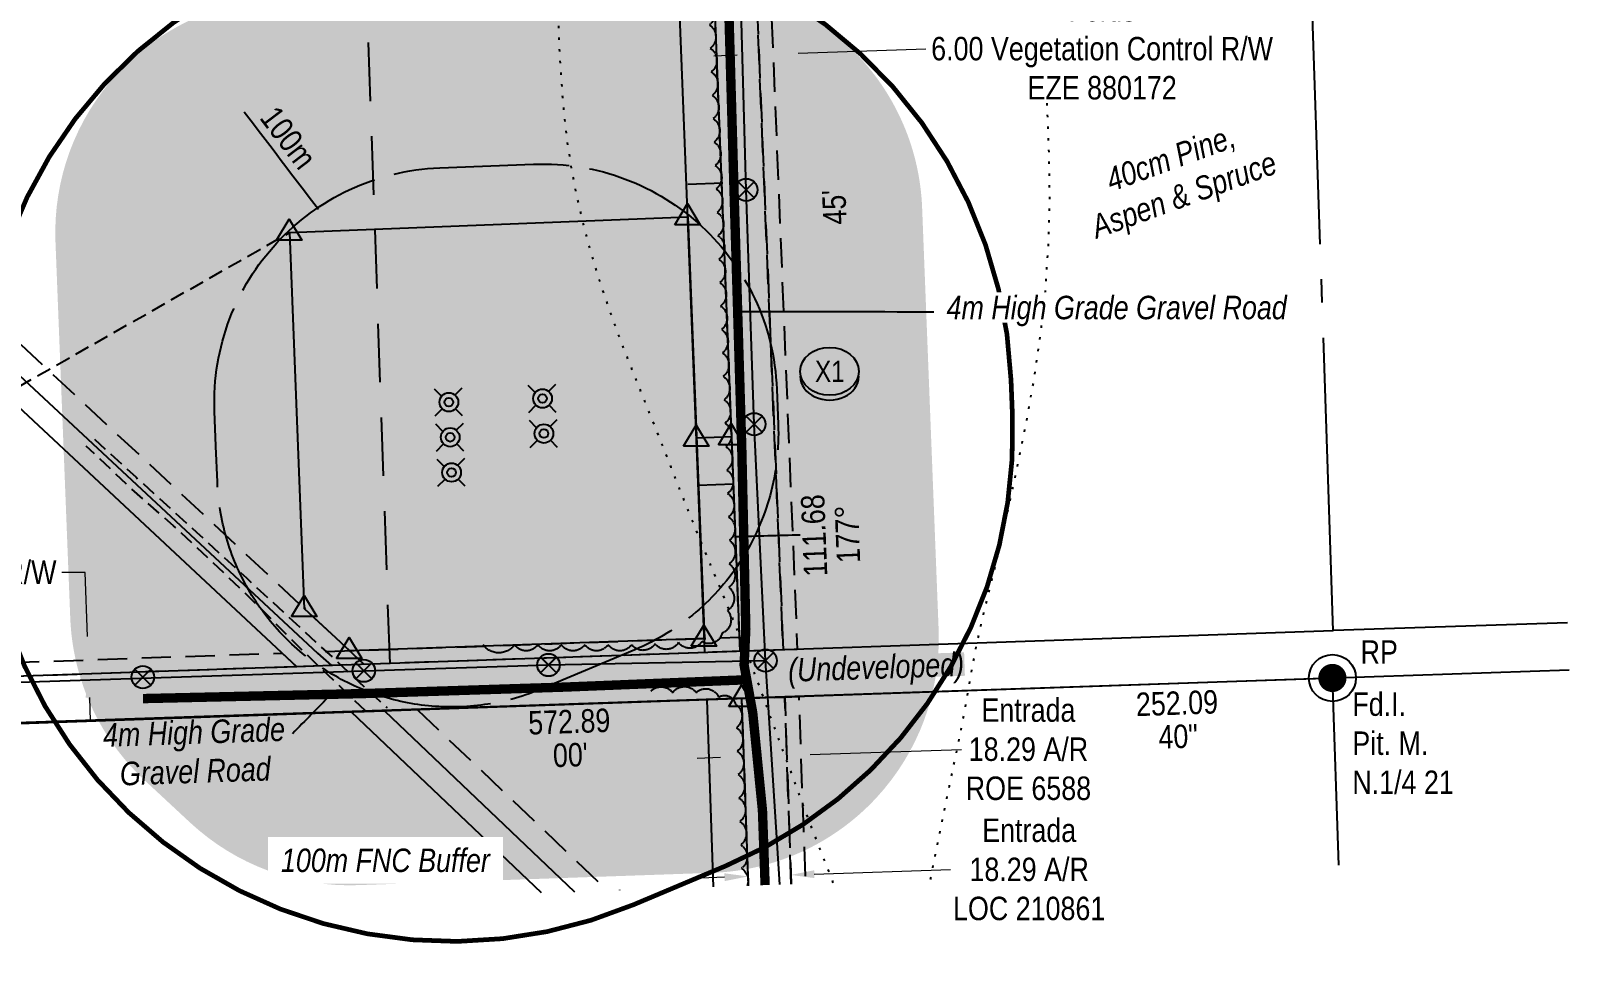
# Model space of a CAD drawing. Extents: x 646312 to 648602, y 5834187 to 5835949.
# Drawn here: x 647945 to 648602, y 5834288 to 5834686 of the extents above; entities that cross this region are included whole.
import ezdxf
from ezdxf.enums import TextEntityAlignment as Align

# ---------------------------------------------------------------- set-up
doc = ezdxf.new("R2010")
doc.units = 0
doc.header["$LTSCALE"] = 5
doc.header["$PDSIZE"] = 0.5
for name, pattern in [('0', [1, 1, 0]), ('foc-ACCESSROAD', [3.75, 2.5, -1.25]), ('foc-BUFFER', [16.75, 15, -1.75]), ('foc-DOT', [1, 0.2, -0.8]), ('foc-FLOWLINE', [3.75, 2.5, -1.25]), ('foc-LSD', [8, 5, -3]), ('foc-QUARTERLINE', [33, 25, -3, 2, -3]), ('foc-TIELINE', [1.875, 1.25, -0.625]), ('POWERLINE5', [7.8, 2.4, -0.6, 0.6, -0.6, 0.6, -0.6, 2.4]), ('UG_PIPE', [1.875, 1.25, -0.625])]:
    doc.linetypes.add(name, pattern=pattern)
doc.layers.get('Defpoints').update_dxf_attribs({"color": 9})
for name, color, linetype in [('35', 37, 'Continuous'), ('AB_SEC_N83UTMz11', 7, 'Continuous'), ('AS-DRILL', 8, 'foc-DOT'), ('AS-PIPE-UG', 44, 'UG_PIPE'), ('AS-POWER', 104, 'foc-POWER'), ('AS-POWER-EXISTING', 72, 'POWERLINE5'), ('AS-ROADS', 254, 'Continuous'), ('AUX-BUFFER', 7, 'foc-BUFFER'), ('C-RW', 13, 'Continuous'), ('F-AR', 190, 'foc-ACCESSROAD'), ('F-EZE', 190, 'foc-FLOWLINE'), ('F-FLOWLINE', 190, 'foc-FLOWLINE'), ('F-RW', 190, 'Continuous'), ('F-WS', 190, 'foc-ACCESSROAD'), ('L-BD', 7, 'Continuous'), ('L-MON', 1, 'Continuous'), ('L-SEC', 7, 'Continuous'), ('L-SECQ', 8, 'foc-QUARTERLINE'), ('L-SECTION-LSD', 7, 'foc-LSD'), ('L-TIE', 7, 'foc-TIELINE'), ('P-BUFFER-H 30m', 51, 'Continuous'), ('P-BUFFER-T', 40, 'Continuous'), ('P-CROSSINGS', 250, 'Continuous'), ('P-LTO', 14, 'Continuous'), ('P-PROPOSED', 10, 'Continuous'), ('P-PROPOSED-H', 21, 'Continuous'), ('P-WORKAREA', 113, 'Continuous'), ('T-BUSH', 110, '0'), ('T-BUSH-T', 110, 'Continuous')]:
    doc.layers.add(name, color=color, linetype=linetype)
for name, color, linetype, lineweight in [('F-AR-T', 190, 'Continuous', 9), ('F-EZE-T', 190, 'Continuous', 9), ('T-TEXT', 48, 'Continuous', 18)]:
    doc.layers.add(name, color=color, linetype=linetype, lineweight=lineweight)
doc.styles.add('80', font='ARIALN.TTF', dxfattribs={"height": 10})
doc.styles.add('80CG', font='ARIALN.TTF', dxfattribs={"height": 10})
doc.styles.add('80L', font='ARIALN.TTF', dxfattribs={"height": 10})
doc.styles.add('80LS', font='ARIALNI.TTF', dxfattribs={"height": 10})
doc.styles.add('Crossing', font='ARIALN.TTF', dxfattribs={"height": 10})
doc.styles.add('foc-LtypeFont', font='ARIALN.TTF', dxfattribs={"height": 7.35})
doc.linetypes.add('foc-POWER', pattern='A,6,-1,["P",foc-LtypeFont,S=0.2,R=0,X=-0.625,Y=-0.75],-1.24,4', length=12.24)
doc.dimstyles.new('CG2011', dxfattribs={"dimscale": 5, "dimtxt": 9, "dimasz": 2, "dimexe": 0.2, "dimexo": 0.0625, "dimgap": 0.5, "dimtad": 0, "dimtih": 1, "dimtoh": 1, "dimzin": 0, "dimdsep": 46, "dimtxsty": '80CG', "dimcen": 0.1, "dimse1": 1, "dimse2": 1, "dimclrd": 256, "dimclrt": 256, "dimaunit": 1, "dimadec": 4, "dimazin": 0, "dimtfac": 0.06, "dimtofl": 0, "dimtmove": 0, "dimatfit": 1, "dimfxl": 0.2, "dimtolj": 1, "dimtzin": 0, "dimlwd": -1, "dimarcsym": 0})
doc.dimstyles.new('Compass 5 000', dxfattribs={"dimscale": 5, "dimtxt": 9, "dimasz": 2, "dimexe": 0.2, "dimexo": 0.0625, "dimgap": 0.5, "dimtad": 0, "dimtih": 1, "dimtoh": 1, "dimzin": 0, "dimdsep": 46, "dimtxsty": '80CG', "dimcen": 0.1, "dimse1": 1, "dimse2": 1, "dimclrd": 256, "dimclrt": 256, "dimaunit": 1, "dimadec": 4, "dimazin": 0, "dimtfac": 0.06, "dimtofl": 0, "dimtmove": 0, "dimatfit": 1, "dimfxl": 0.2, "dimtolj": 1, "dimtzin": 0, "dimlwd": -1, "dimarcsym": 0})

# ---------------------------------------------------------------- blocks, each defined once
blk = doc.blocks.new('POWERPOLE')
h = blk.add_hatch(color=255)
edge = h.paths.add_edge_path()
edge.add_arc((0, 0), 0.96, 0, 360)
at = {"linetype": 'Continuous'}
for p, q in [((0.68, -0.68), (-0.68, 0.68)), ((-0.68, -0.68), (0.68, 0.68))]:
    blk.add_line(p, q, dxfattribs=at)
blk.add_circle((0, 0), 0.96, dxfattribs=at)
blk = doc.blocks.new('*D424')
at = {"layer": 'Defpoints', "color": 0, "transparency": 16777216}
for p in [(648249.68, 5834376.43), (648250.69, 5834346.74), (648268.98, 5834347.37)]:
    blk.add_point(p, dxfattribs=at)
at = {"layer": 'F-AR-T', "transparency": 16777216}
for p, q in [((648277.96, 5834377.4), (648342.51, 5834379.6)), ((648239.68, 5834376.09), (648229.69, 5834375.75))]:
    blk.add_line(p, q, dxfattribs=at)
for points in [[(648239.63, 5834377.76), (648239.74, 5834374.43), (648249.68, 5834376.43)], [(648277.9, 5834379.06), (648278.02, 5834375.73), (648267.97, 5834377.06)]]:
    blk.add_solid(points, dxfattribs=at)
at = {"layer": 'F-AR-T', "transparency": 16777216, "insert": (648371.05, 5834379.6), "char_height": 10, "attachment_point": 5, "style": '80CG'}
blk.add_mtext('\\A1;Entrada\\P18.29 A/R\\PROE 6588', dxfattribs=at)
blk = doc.blocks.new('*D427')
at = {"layer": 'Defpoints', "color": 0, "transparency": 16777216}
for p in [(648268.18, 5834370.83), (648249.89, 5834370.21), (648269.7, 5834326.03)]:
    blk.add_point(p, dxfattribs=at)
at = {"layer": 'F-AR-T', "transparency": 16777216}
for p, q in [((648241.42, 5834325.07), (648231.43, 5834324.73)), ((648279.7, 5834326.37), (648337.85, 5834328.35))]:
    blk.add_line(p, q, dxfattribs=at)
for points in [[(648241.36, 5834326.74), (648241.48, 5834323.4), (648251.41, 5834325.41)], [(648279.64, 5834328.04), (648279.75, 5834324.71), (648269.7, 5834326.03)]]:
    blk.add_solid(points, dxfattribs=at)
at = {"layer": 'F-AR-T', "transparency": 16777216, "insert": (648371.36, 5834328.35), "char_height": 10, "attachment_point": 5, "style": '80CG'}
blk.add_mtext('\\A1;Entrada\\P18.29 A/R\\PLOC 210861', dxfattribs=at)
blk = doc.blocks.new('*D428')
at = {"layer": 'Defpoints', "color": 0, "transparency": 16777216}
for p in [(648149.8, 5834423.82), (647969.98, 5834417.7), (648150, 5834417.81)]:
    blk.add_point(p, dxfattribs=at)
at = {"layer": 'F-EZE-T', "transparency": 16777216}
for p, q in [((647968.71, 5834455.08), (647958.71, 5834455.08)), ((647969.64, 5834427.69), (647968.71, 5834455.08)), ((647970.53, 5834401.69), (647970.87, 5834391.7))]:
    blk.add_line(p, q, dxfattribs=at)
for points in [[(647971.31, 5834427.75), (647967.97, 5834427.64), (647969.98, 5834417.7)], [(647972.19, 5834401.75), (647968.86, 5834401.63), (647970.18, 5834411.68)]]:
    blk.add_solid(points, dxfattribs=at)
at = {"layer": 'F-EZE-T', "transparency": 16777216, "insert": (647883.55, 5834455.08), "char_height": 10, "attachment_point": 5, "style": '80CG', "bg_fill": 3, "box_fill_scale": 1.1, "bg_fill_color": 256, "bg_fill_true_color": 13158600, "bg_fill_transparency": 0}
blk.add_mtext('\\A1;Fortis\\P6.00 Vegetation Control R/W\\PEZE 880172', dxfattribs=at)
blk = doc.blocks.new('*D429')
at = {"layer": 'Defpoints', "color": 0, "transparency": 16777216}
for p in [(648253.91, 5834758.75), (648259.91, 5834758.96), (648262.77, 5834676.12)]:
    blk.add_point(p, dxfattribs=at)
at = {"layer": 'F-EZE-T', "transparency": 16777216}
for p, q in [((648246.77, 5834675.57), (648236.78, 5834675.23)), ((648272.76, 5834676.47), (648327.31, 5834678.35))]:
    blk.add_line(p, q, dxfattribs=at)
for points in [[(648246.71, 5834677.24), (648246.83, 5834673.91), (648256.76, 5834675.92)], [(648272.7, 5834678.13), (648272.82, 5834674.8), (648262.77, 5834676.12)]]:
    blk.add_solid(points, dxfattribs=at)
at = {"layer": 'F-EZE-T', "transparency": 16777216, "insert": (648402.47, 5834678.35), "char_height": 10, "attachment_point": 5, "style": '80CG', "bg_fill": 3, "box_fill_scale": 1.1, "bg_fill_color": 256, "bg_fill_true_color": 13158600, "bg_fill_transparency": 0}
blk.add_mtext('\\A1;Fortis\\P6.00 Vegetation Control R/W\\PEZE 880172', dxfattribs=at)
blk = doc.blocks.new('fdia')
at = {"color": 255, "const_width": 1}
blk.add_lwpolyline([(-0.5, 0, 1), (0.5, 0, 1)], format="xyb", close=True, dxfattribs=at)
blk = doc.blocks.new('Fdiaa')
blk.add_blockref('fdia', (0, 0))
blk = doc.blocks.new('fdib')
at = {"color": 1, "const_width": 1.6}
blk.add_lwpolyline([(-0.4, 0, 1), (0.4, 0, 1)], format="xyb", close=True, dxfattribs=at)
at = {"color": 1}
blk.add_circle((0, 0), 0.8, dxfattribs=at)
blk = doc.blocks.new('Fdibb')
blk.add_blockref('fdib', (0, 0))
blk = doc.blocks.new('fdicc')
for name in ['Fdibb', 'Fdiaa']:
    blk.add_blockref(name, (0, 0))
blk = doc.blocks.new('FDI')
blk.add_blockref('fdicc', (0, 0))
blk = doc.blocks.new('TRIA')
blk.add_hatch(color=255).paths.add_polyline_path([(-0.04, 1.52), (-1.47, -0.87), (1.39, -0.87)])
blk = doc.blocks.new('TRIAA')
blk.add_blockref('TRIA', (0, 0))
blk = doc.blocks.new('TRIB')
at = {"color": 1}
blk.add_lwpolyline([(-1.12, -0.67), (-0.04, 1.13), (1.04, -0.67)], close=True, dxfattribs=at)
blk = doc.blocks.new('TRIBB')
blk.add_blockref('TRIB', (0, 0))
blk = doc.blocks.new('TRICC')
for name in ['TRIAA', 'TRIBB']:
    blk.add_blockref(name, (0, 0))
blk = doc.blocks.new('plspike')
blk.add_blockref('TRICC', (0, 0))
blk = doc.blocks.new('WC')
at = {"layer": 'L-MON'}
h = blk.add_hatch(color=255, dxfattribs=at)
h.dxf.hatch_style = 1
edge = h.paths.add_edge_path()
edge.add_arc((0, 0), 0.9, 0, 360)
at = {"layer": 'L-MON', "color": 240, "flags": 128}
for points in [[(-0.62, 0.5), (-1.23, 1.12)], [(0.52, 0.61), (1.13, 1.21)], [(-1.18, -1.18), (-0.56, -0.57)], [(1.16, -1.18), (0.56, -0.57)]]:
    blk.add_lwpolyline(points, dxfattribs=at)
at = {"layer": 'L-MON', "color": 240}
for radius in [0.8, 0.373]:
    blk.add_circle((0, 0), radius, dxfattribs=at)
blk = doc.blocks.new('*U535')
at = {"layer": '35', "color": 3}
blk.add_circle((0, 0), 10, dxfattribs=at)
at = {"layer": '35', "color": 3, "style": '80'}
blk.add_attdef('RP_001', (12.03, 6.08), '', height=10, dxfattribs=at)
blk = doc.blocks.new('xing2')
h = blk.add_hatch(color=50)
h.dxf.hatch_style = 1
edge = h.paths.add_edge_path()
edge.add_ellipse((0, 0), major_axis=(-12.5, 0), ratio=0.816297, start_angle=0, end_angle=360)
h = blk.add_hatch(color=250)
h.dxf.hatch_style = 1
edge = h.paths.add_edge_path()
edge.add_ellipse((0, -2.05), major_axis=(-12.5, 0), ratio=0.816297, start_angle=0, end_angle=180)
edge.add_line((12.5, -2.05), (12.5, 0))
edge.add_ellipse((0, 0), major_axis=(-12.5, 0), ratio=0.816297, start_angle=0, end_angle=180, ccw=False)
edge.add_line((-12.5, 0), (-12.5, -2.05))
at = {"color": 250}
blk.add_ellipse((0, 0), major_axis=(-12.5, 0), ratio=0.816297, dxfattribs=at)
blk.add_ellipse((0, -2.05), major_axis=(-12.5, 0), ratio=0.816297, start_param=0, end_param=3.141593, dxfattribs=at)
at = {"color": 250, "style": 'Crossing'}
blk.add_attdef('CROSSING', text='', height=9, dxfattribs=at).set_placement((0.09, 0.02), align=Align.MIDDLE_CENTER)
at = {"color": 250, "style": 'Crossing', "flags": 1}
for tag, p in [('OWNER', (0.09, -12.49)), ('DESCRIPTION', (0.09, -25.77)), ('LOCATION', (0.09, -39.3)), ('DWG_REF', (0.09, -52.84))]:
    blk.add_attdef(tag, text='', height=9, dxfattribs=at).set_placement(p, align=Align.MIDDLE_CENTER)

msp = doc.modelspace()

# ---------------------------------------------------------------- hatches: boundary and pattern name
at = {"layer": 'P-BUFFER-H 30m'}
h = msp.add_hatch(color=256, dxfattribs=at)
h.dxf.hatch_style = 1
edge = h.paths.add_edge_path()
edge.add_line((648013.413, 5834348.4), (647994.147, 5834366.317))
edge.add_arc((648062.247, 5834439.545), 100, 182.25067, 227.077781, ccw=False)
edge.add_line((647962.324, 5834435.618), (647956.017, 5834596.094))
edge.add_arc((648055.94, 5834600.021), 100, 92.250366, 182.25067, ccw=False)
edge.add_line((648052.013, 5834699.944), (648221.85, 5834706.618))
edge.add_arc((648225.777, 5834606.695), 100, 2.240571, 92.250366, ccw=False)
edge.add_line((648325.701, 5834610.605), (648332.736, 5834430.798))
edge.add_arc((648232.812, 5834426.888), 100, -88.00888, 2.240571, ccw=False)
edge.add_line((648236.286, 5834326.948), (648084.987, 5834321.688))
edge.add_arc((648081.513, 5834421.628), 100, 227.077781, 271.99112, ccw=False)
at = {"layer": 'P-PROPOSED-H'}
h = msp.add_hatch(color=256, dxfattribs=at)
h.dxf.hatch_style = 1
h.paths.add_polyline_path([(648081.513, 5834421.628), (648062.247, 5834439.545), (648055.94, 5834600.021), (648225.777, 5834606.695), (648232.812, 5834426.888)])
h = msp.add_hatch(color=256, dxfattribs=at)
h.dxf.hatch_style = 1
h.paths.add_polyline_path([(648230.236, 5834492.286), (648245.23, 5834492.865), (648244.458, 5834512.844), (648229.464, 5834512.265)])

# ---------------------------------------------------------------- linework, layer by layer
at = {"layer": 'AB_SEC_N83UTMz11'}
for p, q in [((648601.042, 5834433.606), (648501.154, 5834430.251)), ((648099.426, 5834396.447), (648501.838, 5834410.151)), ((648501.838, 5834410.151), (648601.726, 5834413.507)), ((647697.014, 5834382.743), (648099.426, 5834396.447))]:
    msp.add_line(p, q, dxfattribs=at)
at = {"layer": 'AS-DRILL', "flags": 128}
for points in [[(648329.313, 5834324.161), (648329.67, 5834325.946), (648331.09, 5834333.213), (648332.565, 5834340.651), (648334.114, 5834348.252), (648335.698, 5834356.044), (648337.309, 5834363.946), (648339.017, 5834371.932), (648340.723, 5834379.977), (648342.394, 5834388.182), (648343.942, 5834396.503), (648345.377, 5834404.89), (648346.87, 5834413.39), (648348.547, 5834422.065), (648350.43, 5834430.856), (648352.52, 5834439.764), (648354.71, 5834448.704), (648356.946, 5834457.747), (648359.089, 5834466.876), (648361.139, 5834476.113), (648362.255, 5834481.199), (648363.177, 5834485.429), (648365.212, 5834494.825), (648367.198, 5834504.21), (648369.91, 5834517.658), (648373.343, 5834536.702), (648376.172, 5834555.856), (648378.261, 5834574.999), (648379.575, 5834594.288), (648380.127, 5834613.633), (648379.874, 5834632.795), (648379.148, 5834652.061), (648378.29, 5834671.384), (648377.277, 5834690.542), (648376.24, 5834709.83), (648375.473, 5834729.115), (648374.936, 5834748.428), (648374.478, 5834767.763), (648374.16, 5834787.102), (648373.971, 5834806.445), (648373.753, 5834825.788), (648373.515, 5834845.12), (648373.358, 5834864.424), (648373.071, 5834883.724), (648372.693, 5834903.051), (648372.547, 5834922.016), (648372.517, 5834940.753), (648372.001, 5834959.706), (648370.754, 5834978.637), (648369.113, 5834997.396), (648367.36, 5835016.221), (648365.828, 5835035.014), (648364.631, 5835053.646), (648363.487, 5835072.49), (648362.376, 5835091.255), (648361.423, 5835110.084), (648360.469, 5835128.954), (648359.534, 5835147.874), (648359.046, 5835166.848), (648358.81, 5835185.82), (648358.363, 5835204.435), (648357.818, 5835223.357), (648357.265, 5835242.169), (648356.578, 5835260.817), (648355.821, 5835279.782), (648355.172, 5835298.812), (648354.475, 5835317.779), (648353.897, 5835329.287)], [(648287.802, 5834322.72), (648287.212, 5834324.297), (648284.749, 5834330.615), (648282.202, 5834337.051), (648279.61, 5834343.655), (648277.057, 5834350.29), (648274.5, 5834357.066), (648271.969, 5834363.952), (648269.361, 5834371.086), (648266.605, 5834378.476), (648263.816, 5834385.964), (648261.056, 5834393.484), (648258.261, 5834401.172), (648255.404, 5834408.939), (648252.434, 5834416.762), (648249.314, 5834424.621), (648246.072, 5834432.536), (648242.754, 5834440.639), (648239.402, 5834448.871), (648236, 5834457.121), (648232.504, 5834465.469), (648228.983, 5834473.996), (648225.554, 5834482.465), (648222.087, 5834491.194), (648218.609, 5834499.962), (648215.109, 5834508.8), (648213.461, 5834512.972), (648207.409, 5834528.065), (648207.16, 5834528.687), (648203.848, 5834536.941), (648200.283, 5834545.906), (648196.788, 5834554.894), (648193.471, 5834563.957), (648190.283, 5834573.065), (648189.899, 5834574.174), (648187.253, 5834582.227), (648184.512, 5834591.408), (648181.998, 5834600.726), (648179.692, 5834610.09), (648177.82, 5834618.687), (648177.644, 5834619.532), (648175.874, 5834629.042), (648174.444, 5834638.573), (648173.301, 5834648.163), (648172.405, 5834657.57), (648171.275, 5834674.003), (648171.13, 5834676.8), (648170.393, 5834695.737), (648170.058, 5834714.975), (648170.032, 5834718.786), (648169.782, 5834734.266), (648169.466, 5834753.525), (648169.338, 5834764.636), (648169.257, 5834772.548), (648168.984, 5834791.738), (648168.62, 5834809.946), (648168.601, 5834810.575), (648168.064, 5834829.528), (648167.689, 5834848.435), (648167.679, 5834855.008), (648167.805, 5834867.327), (648168.103, 5834886.135), (648168.3, 5834899.717), (648168.378, 5834905.052), (648168.471, 5834924.024), (648168.389, 5834942.84), (648168.284, 5834955.493), (648168.169, 5834961.562), (648167.683, 5834980.516), (648167.222, 5834999.271), (648167.187, 5835001.42), (648166.911, 5835018.06), (648166.763, 5835036.394), (648166.764, 5835037.024), (648166.578, 5835055.637), (648166.341, 5835069.686), (648166.27, 5835074.316), (648165.945, 5835093.215), (648165.676, 5835104.352), (648165.479, 5835112.13), (648165.068, 5835130.926), (648164.886, 5835138.214), (648164.431, 5835149.895), (648163.423, 5835168.533), (648163.141, 5835173.207), (648162.29, 5835187.368), (648161.054, 5835205.979), (648160.914, 5835207.935), (648159.742, 5835224.767), (648159.083, 5835234.242), (648158.433, 5835242.806), (648157.562, 5835253.334), (648155.775, 5835271.969), (648155.205, 5835277.544), (648153.926, 5835290.981), (648153.136, 5835299.851), (648152.252, 5835309.829), (648151.107, 5835321.979)]]:
    msp.add_lwpolyline(points, dxfattribs=at)
at = {"layer": 'AS-PIPE-UG', "flags": 128}
for points in [[(648088.296, 5834395.979), (648065.465, 5834417.749), (648038.46, 5834444.701), (648021.408, 5834460.918), (648006.419, 5834474.906), (647986.762, 5834492.228), (647969.162, 5834508.94)], [(647972.629, 5834511.898), (647990.405, 5834495.64), (648016.24, 5834472.187), (648037.437, 5834452.718), (648097.533, 5834397.239)]]:
    msp.add_lwpolyline(points, dxfattribs=at)
at = {"layer": 'AS-POWER', "flags": 128}
for points in [[(648258.858, 5834417.444), (648254.022, 5834518.241), (648250.666, 5834618.172), (648248.22, 5834705.134), (648245.647, 5834803.747), (648242.787, 5834903.864), (648239.769, 5835002.659), (648237.965, 5835083.971), (648235.839, 5835183.633), (648235.553, 5835198.147)], [(647573.168, 5834396.122), (648087.531, 5834413.135), (648166.283, 5834415.583), (648258.858, 5834417.444)], [(648264.944, 5834321.927), (648258.858, 5834417.444)]]:
    msp.add_lwpolyline(points, dxfattribs=at)
at = {"layer": 'AS-ROADS', "const_width": 3.999, "flags": 128}
for points in [[(648226.983, 5835324.713), (648228.005, 5835284.521), (648231.077, 5835176.422), (648233.005, 5835092.579), (648234.324, 5835010.833), (648237.065, 5834914.534), (648240.638, 5834792.645), (648242.943, 5834705.143), (648245.375, 5834620.775), (648248.759, 5834508.365), (648250.493, 5834430.827), (648249.759, 5834415.541), (648253.443, 5834395.218), (648257.593, 5834353.488), (648258.726, 5834321.711)], [(647993.367, 5834401.242), (648086.683, 5834403.367), (648172.963, 5834406.139), (648251.609, 5834409.295)]]:
    msp.add_lwpolyline(points, dxfattribs=at)
at = {"layer": 'AUX-BUFFER', "color": 251, "linetype": 'foc-BUFFER', "flags": 128}
msp.add_lwpolyline([(648025.068, 5834493.716), (648024.474, 5834508.713, -0.0003073), (648024.47, 5834508.836), (648023.895, 5834523.819, -0.4139962), (648119.912, 5834627.578), (648159.866, 5834629.141, -0.414096), (648263.697, 5834533.166), (648264.289, 5834518.187, -0.3126582), (648203.141, 5834422.061), (648163.764, 5834405.497, -0.5235985)], format="xyb", close=True, dxfattribs=at)
at = {"layer": 'C-RW', "flags": 128}
for points in [[(648233.056, 5834420.88), (648211.459, 5834971.498), (648208.534, 5835071.849), (648201.724, 5835323.938)], [(648248.043, 5834421.4), (648226.446, 5834972.01), (648223.524, 5835072.27), (648216.714, 5835324.343)], [(648251.603, 5834321.464), (648248.832, 5834401.304), (648233.845, 5834400.784), (648233.846, 5834400.741), (648236.616, 5834320.943)]]:
    msp.add_lwpolyline(points, dxfattribs=at)
at = {"layer": 'F-AR', "flags": 128}
msp.add_lwpolyline([(648266.428, 5834422.038), (648248.043, 5834421.4), (648226.446, 5834972.01), (648244.03, 5834972.148), (648266.428, 5834422.038)], close=True, dxfattribs=at)
msp.add_lwpolyline([(648251.592, 5834321.447), (648248.832, 5834401.288), (648267.106, 5834401.922), (648269.866, 5834322.082)], dxfattribs=at)
at = {"layer": 'F-EZE', "flags": 128}
for points in [[(648250.029, 5834972.25), (648272.431, 5834422.247), (648266.428, 5834422.038), (648244.03, 5834972.148), (648250.029, 5834972.25)], [(648248.727, 5834421.424), (648073.814, 5834415.352), (648067.26, 5834421.132), (648247.796, 5834427.409), (648248.055, 5834421.398)], [(648058.989, 5834414.837), (647701.074, 5834402.412), (647700.867, 5834408.414), (648052.768, 5834420.644), (648058.989, 5834414.837)]]:
    msp.add_lwpolyline(points, close=True, dxfattribs=at)
msp.add_lwpolyline([(648269.866, 5834322.082), (648267.106, 5834401.922), (648273.1, 5834402.13), (648275.861, 5834322.29)], dxfattribs=at)
at = {"layer": 'F-FLOWLINE', "flags": 128}
msp.add_lwpolyline([(648087.742, 5834415.835), (648074.547, 5834428.089), (647761.708, 5834719.456, 0.0007995), (647761.684, 5834719.478), (647684.266, 5834791.122)], format="xyb", dxfattribs=at)
msp.add_lwpolyline([(648110.379, 5834396.498), (648191.037, 5834319.785), (648191.467, 5834319.376)], dxfattribs=at)
at = {"layer": 'F-RW'}
for points in [[(647686.121, 5834775.702), (647743.78, 5834722.376), (647754.854, 5834712.097), (648067.802, 5834420.628), (648073.814, 5834415.352), (648058.989, 5834414.837), (647801.717, 5834654.95), (647748.88, 5834703.993), (647737.807, 5834714.271), (647687.525, 5834760.817)], [(648163.373, 5834318.401), (648082.299, 5834395.523), (648083.348, 5834395.559), (648096.3, 5834396.009), (648177.388, 5834318.887)]]:
    msp.add_lwpolyline(points, dxfattribs=at)
at = {"layer": 'F-WS', "flags": 128}
msp.add_lwpolyline([(648251.592, 5834321.447), (648248.832, 5834401.288), (648267.106, 5834401.922), (648269.866, 5834322.082)], dxfattribs=at)
at = {"layer": 'L-SEC'}
for points in [[(648501.101, 5834430.185), (648098.717, 5834416.216), (647695.859, 5834402.232)], [(647696.553, 5834382.132), (648099.384, 5834396.116), (648500.691, 5834410.047)]]:
    msp.add_lwpolyline(points, dxfattribs=at)
at = {"layer": 'L-SECQ'}
for p, q in [((648501.1, 5834430.185), (648475.109, 5835193.58)), ((648503.4, 5834330.205), (648500.691, 5834410.047))]:
    msp.add_line(p, q, dxfattribs=at)
at = {"layer": 'L-SECTION-LSD', "flags": 128}
msp.add_lwpolyline([(648098.717, 5834416.216), (648071.091, 5835218.385)], dxfattribs=at)
at = {"layer": 'L-TIE'}
msp.add_line((647671.278, 5834381.255), (648055.94, 5834600.021), dxfattribs=at)
at = {"layer": 'P-LTO', "flags": 128}
msp.add_lwpolyline([(648251.603, 5834321.464), (648248.832, 5834401.304), (648233.845, 5834400.784), (648233.846, 5834400.741), (648236.616, 5834320.943)], dxfattribs=at)
at = {"layer": 'P-PROPOSED', "flags": 128}
for points in [[(648081.513, 5834421.628), (648062.247, 5834439.545), (648055.94, 5834600.021), (648225.777, 5834606.695), (648232.812, 5834426.888)], [(648230.236, 5834492.286), (648245.23, 5834492.865), (648244.458, 5834512.844), (648229.464, 5834512.265)]]:
    msp.add_lwpolyline(points, close=True, dxfattribs=at)
msp.add_lwpolyline([(648062.247, 5834439.545), (648062.755, 5834440.09)], dxfattribs=at)
at = {"layer": 'P-WORKAREA'}
msp.add_line((648225.725, 5834620.613), (648240.7, 5834621.23), dxfattribs=at)
at = {"layer": 'T-BUSH', "flags": 128}
for points in [[(648220.779, 5835324.49, -0.3040595), (648218.522, 5835318.082, -0.5205671), (648218.832, 5835308.09, -0.5205671), (648219.142, 5835298.097, -0.5205671), (648219.451, 5835288.105, -0.5205671), (648219.761, 5835278.113, -0.5205671), (648220.071, 5835268.12, -0.5205671), (648220.381, 5835258.128, -0.5205671), (648220.69, 5835248.136, -0.5205671), (648221, 5835238.143, -0.5205671), (648221.31, 5835228.151, -0.5205671), (648221.62, 5835218.159, -0.5205671), (648221.863, 5835208.165, -0.5205671), (648222.003, 5835198.169, -0.5205671), (648222.143, 5835188.173, -0.5205671), (648222.284, 5835178.176, -0.5205671), (648222.424, 5835168.18, -0.5205671), (648222.564, 5835158.184, -0.5205671), (648222.704, 5835148.188, -0.5205671), (648222.844, 5835138.192, -0.5205671), (648222.984, 5835128.196, -0.5205671), (648223.124, 5835118.2, -0.5205671), (648223.264, 5835108.203, -0.5205671), (648223.405, 5835098.207, -0.5205671), (648223.545, 5835088.211, -0.5205671), (648223.712, 5835078.216, -0.5205671), (648223.934, 5835068.221, -0.5205671), (648224.156, 5835058.226, -0.5205671), (648224.377, 5835048.232, -0.5205671), (648224.599, 5835038.237, -0.5205671), (648224.82, 5835028.242, -0.5205671), (648224.972, 5835018.246, -0.5205671), (648225.074, 5835008.25, -0.5205671), (648225.175, 5834998.253, -0.5205671), (648225.277, 5834988.257, -0.5205671), (648225.379, 5834978.26, -0.5205671), (648225.48, 5834968.263, -0.5205671), (648225.639, 5834958.268, -0.5205671), (648225.872, 5834948.273, -0.5205671), (648226.105, 5834938.279, -0.5205671), (648226.337, 5834928.285, -0.5205671), (648226.57, 5834918.29, -0.5205671), (648226.841, 5834908.297, -0.5205671), (648227.159, 5834898.305, -0.5205671), (648227.477, 5834888.313, -0.5205671), (648227.795, 5834878.321, -0.5205671), (648228.113, 5834868.329, -0.5205671), (648228.431, 5834858.337, -0.5205671), (648228.749, 5834848.344, -0.5205671), (648229.067, 5834838.352, -0.5205671), (648229.385, 5834828.36, -0.5205671), (648229.703, 5834818.368, -0.5205671), (648230.021, 5834808.376, -0.5205671), (648230.41, 5834798.387, -0.5205671), (648230.821, 5834788.398, -0.5205671), (648231.232, 5834778.409, -0.5205671), (648231.643, 5834768.421, -0.5205671), (648232.054, 5834758.432, -0.5205671), (648232.465, 5834748.443, -0.5205671), (648232.876, 5834738.455, -0.5205671), (648233.287, 5834728.466, -0.5205671), (648233.698, 5834718.477, -0.5205671), (648234.109, 5834708.489, -0.5205671), (648234.52, 5834698.5, -0.5205671), (648234.931, 5834688.511, -0.5205671), (648235.341, 5834678.523, -0.5205671), (648235.752, 5834668.534, -0.5205671), (648236.163, 5834658.545, -0.5205671), (648236.574, 5834648.557, -0.5205671), (648236.985, 5834638.568, -0.5205671), (648237.396, 5834628.579, -0.5205671), (648237.807, 5834618.591, -0.5205671), (648238.218, 5834608.602, -0.5205671), (648238.619, 5834598.613, -0.5205671), (648238.992, 5834588.623, -0.5205671), (648239.365, 5834578.633, -0.5205671), (648239.739, 5834568.643, -0.5205671), (648240.112, 5834558.652, -0.5205671), (648240.485, 5834548.662, -0.5205671), (648240.859, 5834538.672, -0.5205671), (648241.232, 5834528.682, -0.5205671), (648241.605, 5834518.692, -0.5205671), (648241.979, 5834508.702, -0.5205671), (648242.352, 5834498.712, -0.5205671), (648242.725, 5834488.721, -0.5205671), (648243.098, 5834478.731, -0.5205671), (648243.472, 5834468.741)], [(648243.472, 5834468.741, -0.5205671), (648243.363, 5834458.745, -0.5205671), (648243.253, 5834448.748, -0.5205671), (648242.622, 5834438.815, -0.5205671), (648240.34, 5834429.082, -0.5205671), (648231.745, 5834425.573, -0.5205671), (648221.759, 5834425.093, -0.5205671), (648211.774, 5834424.613, -0.5205671), (648201.786, 5834424.236, -0.5205671), (648191.788, 5834424.236, -0.5205671), (648181.791, 5834424.236, -0.5205671), (648171.794, 5834424.236, -0.5205671), (648161.797, 5834424.236, -0.5205671), (648151.8, 5834424.236, -0.5205671), (648138.411, 5834424.236, -0.5205671)], [(648210.033, 5834404.53, -0.4617482), (648219.288, 5834403.727, -0.5205671), (648229.284, 5834403.81, -0.5205671), (648238.881, 5834401.902, -0.5205671), (648246.085, 5834398.81)], [(648246.085, 5834398.81, -0.520567), (648246.458, 5834388.82, -0.5205671), (648246.831, 5834378.83, -0.5205671), (648247.205, 5834368.84, -0.5205671), (648247.578, 5834358.849, -0.5205671), (648247.951, 5834348.859, -0.5205671), (648248.324, 5834338.869, -0.5205671), (648248.698, 5834328.879, -0.360895), (648251.035, 5834321.444, -0.360895)], [(648196.735, 5834319.559, -0.0042168), (648196.749, 5834319.703)]]:
    msp.add_lwpolyline(points, format="xyb", dxfattribs=at)

# ---------------------------------------------------------------- block references
at = {"xscale": 0.99970533, "yscale": 0.99970533, "zscale": 0.99970533}
msp.add_blockref('*U535', (648500.716, 5834410.039), dxfattribs=at).add_auto_attribs({'RP_001': 'RP'})
at = {"layer": 'AS-POWER-EXISTING', "xscale": 4.998526650000001, "yscale": 4.998526650000001, "zscale": 4.998526650000001}
for p in [(648250.666, 5834618.172), (648250.692, 5834618.164), (648254.022, 5834518.241), (648254.048, 5834518.233), (648087.531, 5834413.135), (648087.557, 5834413.127), (648166.283, 5834415.583), (648166.309, 5834415.575), (648258.858, 5834417.444), (648258.883, 5834417.436), (647993.294, 5834410.352)]:
    msp.add_blockref('POWERPOLE', p, dxfattribs=at)
at = {"layer": 'L-MON'}
for name, p, xscale, yscale, zscale in [('plspike', (648225.777, 5834606.695), 4.998526650000001, 4.998526650000001, 4.998526650000001), ('plspike', (648055.94, 5834600.021), 4.998526650000001, 4.998526650000001, 4.998526650000001), ('WC', (648163.775, 5834529.217), 4.998526650000001, 4.998526650000001, 4.998526650000001), ('WC', (648123.821, 5834527.654), 4.998526650000001, 4.998526650000001, 4.998526650000001), ('WC', (648164.367, 5834514.238), 4.998526650000001, 4.998526650000001, 4.998526650000001), ('plspike', (648229.464, 5834512.265), 4.998526650000001, 4.998526650000001, 4.998526650000001), ('plspike', (648244.458, 5834512.844), 4.998526650000001, 4.998526650000001, 4.998526650000001), ('plspike', (648232.812, 5834426.888), 4.998526650000001, 4.998526650000001, 4.998526650000001), ('FDI', (648500.691, 5834410.047), 4.999999999999952, 4.999999999999952, 4.999999999999952), ('FDI', (648500.716, 5834410.039), 5.000000000000003, 5.000000000000003, 5.000000000000003), ('plspike', (648248.832, 5834401.288), 4.998526650000001, 4.998526650000001, 4.998526650000001)]:
    msp.add_blockref(name, p, dxfattribs=dict(at, xscale=xscale, yscale=yscale, zscale=zscale))
at = {"layer": 'P-CROSSINGS', "color": 6}
msp.add_blockref('xing2', (648286.228, 5834540.785), dxfattribs=at).add_auto_attribs({'CROSSING': 'X1'})

# ---------------------------------------------------------------- texts
at = {"layer": 'AUX-BUFFER', "insert": (648050.702, 5834654.864), "char_height": 10, "attachment_point": 1, "rotation": 307.247774, "style": '80L'}
msp.add_mtext_dynamic_manual_height_columns('100m', width=6.84691, gutter_width=45, heights=[0], dxfattribs=at)
at = {"layer": 'L-BD', "style": '80L'}
for s, rotation, p in [("45'", 92.235966, (648288.253, 5834610.801)), ('111.68', 92.235966, (648279.602, 5834470.801)), ('177°', 92.235966, (648293.837, 5834471.357)), ('252.09', 1.988765, (648434.404, 5834399.34)), ('572.89', 1.988765, (648175.185, 5834391.47)), ('40"', 1.988765, (648434.899, 5834385.102)), ("00'", 1.988765, (648175.68, 5834377.233))]:
    msp.add_text(s, height=9.9971, rotation=rotation, dxfattribs=at).set_placement(p, align=Align.MIDDLE_CENTER)
at = {"layer": 'L-MON', "insert": (648509.202, 5834403.875), "char_height": 9.9942, "attachment_point": 1, "style": '80L'}
msp.add_mtext_dynamic_manual_height_columns('Fd.I. \\PPit. M.\\PN.1/4 21', width=41.27501, gutter_width=50, heights=[0], dxfattribs=at)
at = {"layer": 'T-TEXT', "insert": (648305.869, 5834419.672), "char_height": 9.99707, "width": 75.51698, "attachment_point": 2, "rotation": 1.950424, "style": '80LS', "bg_fill": 1, "box_fill_scale": 1, "bg_fill_color": 51, "bg_fill_transparency": 0}
msp.add_mtext('(Undeveloped)', dxfattribs=at)

# ---------------------------------------------------------------- dimensions: what is measured, and where the dimension line sits
at = {"layer": 'F-AR-T'}
for base, p1, p2, angle, text, picture, middle in [((648249.676, 5834376.435), (648268.977, 5834347.366), (648250.687, 5834346.743), 181.950475, 'Entrada\\P18.29 A/R\\PROE 6588', '*D424', (648371.055, 5834379.596)), ((648269.704, 5834326.033), (648249.888, 5834370.21), (648268.178, 5834370.833), 1.950114, 'Entrada\\P18.29 A/R\\PLOC 210861', '*D427', (648371.359, 5834328.353))]:
    dim = msp.add_linear_dim(base=base, p1=p1, p2=p2, angle=angle, text=text, dimstyle='Compass 5 000', dxfattribs=at)
    dim.commit()
    dim.dimension.update_dxf_attribs({"geometry": picture, "text_midpoint": middle, "dimtype": 161})

# ---------------------------------------------------------------- leaders
at = {"layer": 'AUX-BUFFER', "path_type": 1}
msp.add_leader([(648068.151, 5834609.804), (648036.57, 5834651.338)], dimstyle='CG2011', override={"dimasz": 2, "dimgap": 0.5, "dimtad": 0}, dxfattribs=at)
at = {"layer": 'L-BD', "path_type": 1}
msp.add_leader([(648246.124, 5834470.336), (648273.723, 5834471.121)], dimstyle='Compass 5 000', override={"dimgap": 0.5, "dimtad": 0}, dxfattribs=at)
at = {"layer": 'T-TEXT', "path_type": 1}
msp.add_leader([(648247.013, 5834566.349), (648330.731, 5834566.215)], dimstyle='Compass 5 000', override={"dimgap": 0.5, "dimtad": 0}, dxfattribs=at)

# ---------------------------------------------------------------- next in the draw order: texts
at = {"layer": 'P-BUFFER-T', "insert": (648096.76, 5834337.281), "char_height": 9.99712, "width": 90.19678, "attachment_point": 2, "style": '80LS', "bg_fill": 2}
msp.add_mtext('100m FNC Buffer', dxfattribs=at)

# ---------------------------------------------------------------- next in the draw order: linework, layer by layer
at = {"layer": 'AUX-BUFFER', "color": 251, "linetype": 'foc-BUFFER', "const_width": 2, "flags": 128}
msp.add_lwpolyline([(647925.147, 5834489.759), (647924.553, 5834504.756, -0.0003073), (647924.543, 5834505.001), (647923.968, 5834519.984, -0.4139962), (648116.003, 5834727.501), (648155.957, 5834729.064, -0.414096), (648363.619, 5834537.115), (648364.211, 5834522.136, -0.3126582), (648241.916, 5834329.884), (648202.539, 5834313.32, -0.5235985)], format="xyb", close=True, dxfattribs=at)

# ---------------------------------------------------------------- next in the draw order: texts
at = {"layer": 'T-TEXT', "insert": (648408.69, 5834573.02), "char_height": 9.99712, "width": 147.34716, "attachment_point": 2, "style": '80LS', "bg_fill": 3, "box_fill_scale": 1.15, "bg_fill_color": 256, "bg_fill_true_color": 13158600, "bg_fill_transparency": 0}
msp.add_mtext('4m High Grade Gravel Road', dxfattribs=at)

# ---------------------------------------------------------------- next in the draw order: dimensions: what is measured, and where the dimension line sits
at = {"layer": 'F-EZE-T'}
for base, p1, p2, angle, picture, middle in [((648262.766, 5834676.125), (648253.911, 5834758.753), (648259.912, 5834758.96), 1.973165, '*D429', (648402.467, 5834678.349)), ((647969.98, 5834417.7), (648150.001, 5834417.807), (648149.796, 5834423.823), 91.950435, '*D428', (647883.55, 5834455.079))]:
    dim = msp.add_linear_dim(base=base, p1=p1, p2=p2, angle=angle, text='Fortis\\P6.00 Vegetation Control R/W\\PEZE 880172', dimstyle='Compass 5 000', override={"dimtfill": 1}, dxfattribs=at)
    dim.commit()
    dim.dimension.update_dxf_attribs({"geometry": picture, "text_midpoint": middle, "dimtype": 161})

# ---------------------------------------------------------------- next in the draw order: block references
at = {"layer": 'L-MON', "xscale": 4.998526650000001, "yscale": 4.998526650000001, "zscale": 4.998526650000001}
for name, p in [('WC', (648124.396, 5834512.671)), ('WC', (648124.99, 5834497.674)), ('plspike', (648062.247, 5834439.545)), ('plspike', (648081.513, 5834421.628))]:
    msp.add_blockref(name, p, dxfattribs=at)

# ---------------------------------------------------------------- next in the draw order: texts
at = {"layer": 'T-BUSH-T', "insert": (648429.937, 5834636.504), "char_height": 9.99423, "width": 82.55575, "attachment_point": 2, "rotation": 20, "style": '80LS'}
msp.add_mtext('40cm Pine, Aspen & Spruce', dxfattribs=at)
at = {"layer": 'T-TEXT', "insert": (648014.925, 5834391.917), "char_height": 9.99707, "width": 77.47156, "attachment_point": 2, "rotation": 1.950522, "style": '80LS'}
msp.add_mtext('4m High Grade\\PGravel Road', dxfattribs=at)

# ---------------------------------------------------------------- next in the draw order: leaders
at = {"layer": 'T-TEXT', "path_type": 1}
msp.add_leader([(648073.379, 5834402.872), (648057.105, 5834386.273)], dimstyle='Compass 5 000', override={"dimgap": 0.5, "dimtad": 0}, dxfattribs=at)

doc.saveas('drawing.dxf')
